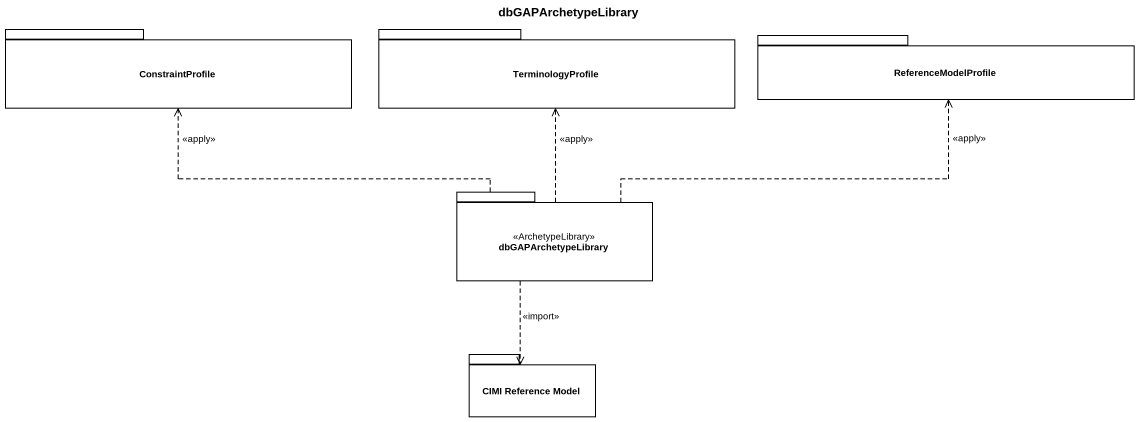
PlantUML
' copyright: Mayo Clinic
@startuml
title dbGAPArchetypeLibrary
package ConstraintProfile {
}
package TerminologyProfile {
}
package ReferenceModelProfile {
}
package dbGAPArchetypeLibrary <<ArchetypeLibrary>> {
}
package "CIMI Reference Model" as CIMI_Reference_Model {
}
dbGAPArchetypeLibrary .left.> ConstraintProfile : <<apply>>
dbGAPArchetypeLibrary .up.> TerminologyProfile : <<apply>>
dbGAPArchetypeLibrary .right.> ReferenceModelProfile : <<apply>>
dbGAPArchetypeLibrary ..> CIMI_Reference_Model : <<import>>
@enduml
